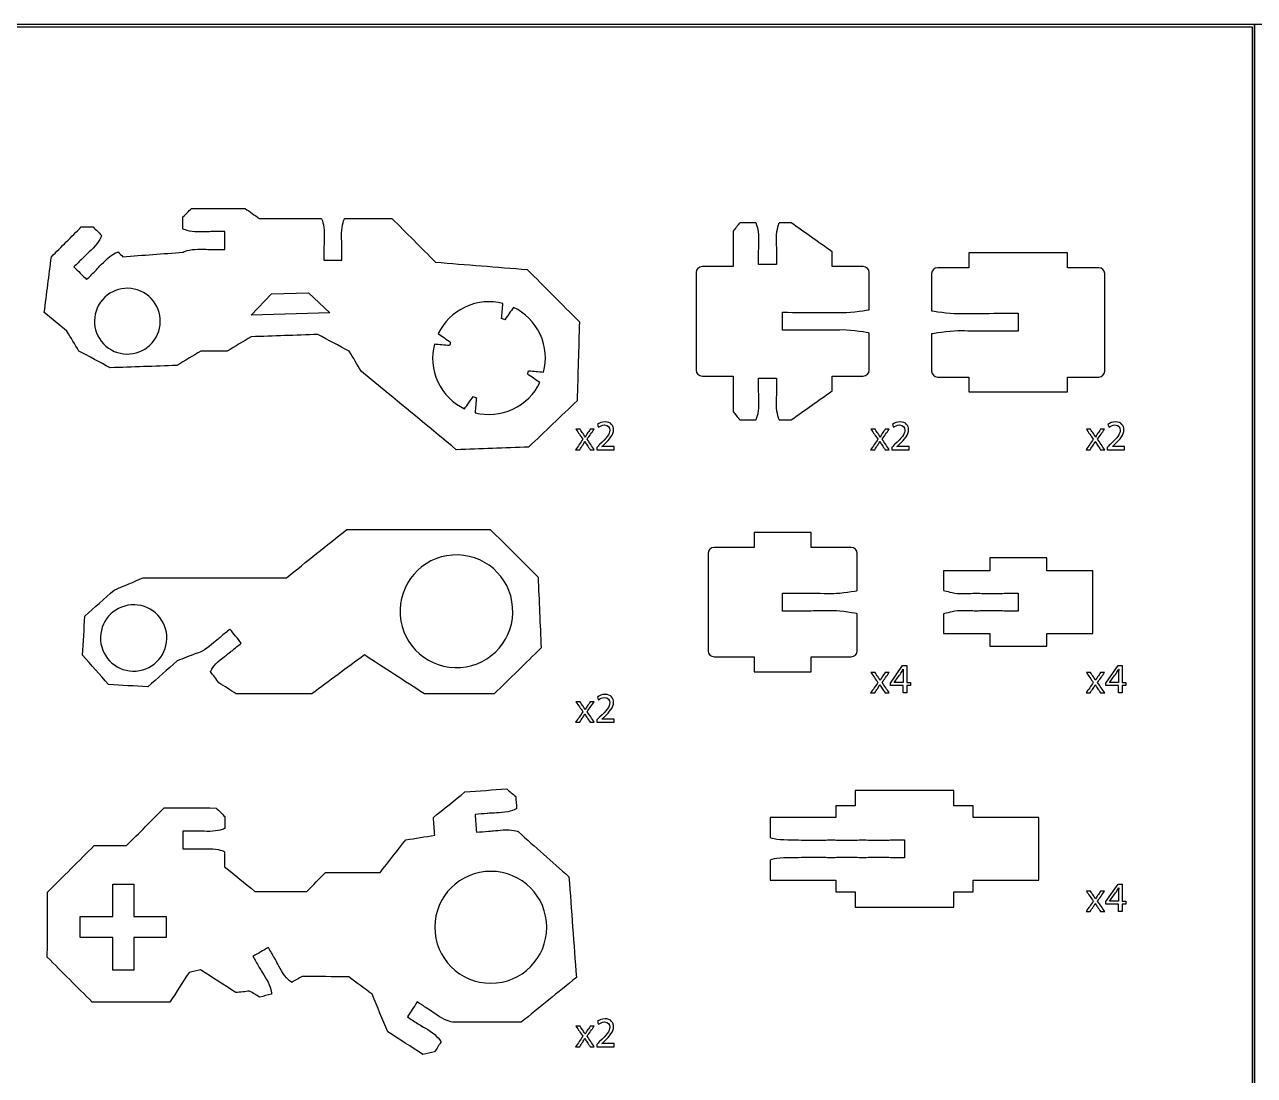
# Model space of a CAD drawing. Extents: x 0 to 850, y 0 to 600.
# Drawn here: x 434.2 to 640, y 424.1 to 600 of the extents above; entities that cross this region are included whole.
import ezdxf

# ---------------------------------------------------------------- set-up
doc = ezdxf.new("R2010")
doc.units = 0
doc.header["$MEASUREMENT"] = 0
doc.layers.add('DEFAULT', color=18, linetype='CONTINUOUS')

msp = doc.modelspace()

# ---------------------------------------------------------------- linework, layer by layer
at = {"layer": 'DEFAULT', "color": 5}
for points in [[(640, 600), (310, 600), (310, 240), (640, 240)], [(639.65, 240.35), (310.35, 240.35), (310.35, 599.65), (639.65, 599.65)], [(850, 600), (640, 600), (640, 0), (850, 0)], [(581.23, 488.15), (581.23, 489.39), (579.1, 489.39), (579.1, 489.8), (581.14, 492.73), (581.82, 492.73), (581.82, 489.88), (582.46, 489.88), (582.46, 489.39), (581.82, 489.39), (581.82, 488.15)], [(617.28, 488.15), (617.28, 489.39), (615.15, 489.39), (615.15, 489.8), (617.19, 492.73), (617.86, 492.73), (617.86, 489.88), (618.51, 489.88), (618.51, 489.39), (617.86, 489.39), (617.86, 488.15)], [(617.28, 451.56), (617.28, 452.81), (615.15, 452.81), (615.15, 453.22), (617.19, 456.14), (617.86, 456.14), (617.86, 453.29), (618.51, 453.29), (618.51, 452.81), (617.86, 452.81), (617.86, 451.56)]]:
    msp.add_lwpolyline(points, close=True, dxfattribs=at)
at = {"layer": 'DEFAULT', "color": 1}
for points in [[(485.29, 551.75), (472.14, 551.37), (475.5, 554.92), (481.73, 555.1)], [(452.47, 450.72), (457.92, 450.71), (457.91, 447.21), (452.47, 447.22), (452.46, 441.77), (448.96, 441.77), (448.96, 447.22), (443.52, 447.22), (443.52, 450.72), (448.96, 450.72), (448.97, 456.17), (452.47, 456.17)]]:
    msp.add_lwpolyline(points, close=True, dxfattribs=at)
for points, knots in [([(487.25, 565.07), (487.25, 563.68), (487.3, 562.91), (487.3, 562.57), (487.3, 561.9), (487.3, 561.23), (487.3, 560.57), (486.3, 560.57), (485.3, 560.57), (484.3, 560.57), (484.3, 561.24), (484.3, 561.9), (484.3, 562.57), (484.3, 562.91), (484.35, 563.69), (484.36, 565.07), (484.35, 566.45), (483.91, 567.57), (483.85, 567.57), (480.39, 567.57), (476.92, 567.57), (473.46, 567.57), (472.68, 568.12), (471.9, 568.67), (471.12, 569.22), (468.12, 569.22), (465.12, 569.22), (462.12, 569.22), (461.65, 568.75), (461.18, 568.28), (460.71, 567.8), (460.7, 567.14), (460.7, 566.47), (460.7, 565.8), (460.7, 565.76), (461.82, 565.31), (463.2, 565.31), (464.59, 565.3), (465.36, 565.36), (465.7, 565.35), (466.37, 565.35), (467.03, 565.36), (467.7, 565.36), (467.7, 564.36), (467.7, 563.36), (467.7, 562.36), (467.04, 562.36), (466.37, 562.36), (465.7, 562.36), (465.37, 562.35), (464.59, 562.41), (463.2, 562.41), (461.82, 562.4), (460.71, 561.96), (460.71, 561.9), (457.36, 561.65), (454.01, 561.4), (450.66, 561.15), (450.39, 561.41), (450.13, 561.68), (449.86, 561.95), (449.8, 561.99), (448.71, 561.51), (447.73, 560.54), (446.75, 559.56), (446.24, 558.98), (446, 558.74), (445.53, 558.27), (445.05, 557.8), (444.58, 557.33), (443.88, 558.04), (443.17, 558.75), (442.46, 559.45), (442.94, 559.92), (443.41, 560.39), (443.88, 560.86), (444.12, 561.11), (444.71, 561.62), (445.68, 562.6), (446.66, 563.57), (447.14, 564.68), (447.1, 564.71), (446.63, 565.19), (446.16, 565.66), (445.69, 566.13), (445.02, 566.13), (444.36, 566.13), (443.69, 566.13), (442.02, 564.47), (440.36, 562.8), (438.69, 561.13), (438.29, 558.03), (437.9, 554.92), (437.51, 551.82), (438.77, 550.78), (440.03, 549.73), (441.3, 548.69), (441.96, 547.58), (442.63, 546.47), (443.3, 545.36), (445.04, 544.43), (446.79, 543.5), (448.53, 542.57), (452.25, 542.69), (455.97, 542.82), (459.68, 542.95), (461.02, 543.75), (462.36, 544.55), (463.7, 545.35), (465.17, 545.35), (466.65, 545.35), (468.12, 545.35), (469.46, 546.15), (470.8, 546.95), (472.14, 547.75), (475.85, 547.88), (479.57, 548.01), (483.28, 548.13), (485.03, 547.2), (486.78, 546.27), (488.53, 545.34), (489.19, 544.23), (489.86, 543.12), (490.52, 542.01), (491.78, 540.97), (493.05, 539.92), (494.31, 538.88), (498.36, 535.54), (502.4, 532.2), (506.45, 528.85), (510.48, 529), (514.51, 529.15), (518.55, 529.3), (521.25, 531.88), (523.96, 534.46), (526.67, 537.05), (526.79, 541.45), (526.92, 545.86), (527.04, 550.27), (524.13, 553.18), (521.23, 556.1), (518.32, 559.01), (513.21, 559.42), (508.09, 559.83), (502.98, 560.24), (500.54, 562.68), (498.11, 565.12), (495.67, 567.56), (493.03, 567.56), (490.4, 567.56), (487.76, 567.56), (487.71, 567.56), (487.26, 566.45), (487.25, 565.07)], [1, 1, 1, 1, 2, 2, 2, 7.67, 7.67, 7.67, 16.180024, 16.180024, 16.180024, 21.840032, 21.840032, 21.840032, 22.840032, 22.840032, 22.840032, 23.840032, 23.840032, 23.840032, 53.300034, 53.300034, 53.300034, 61.412074, 61.412074, 61.412074, 86.922076, 86.922076, 86.922076, 92.586006, 92.586006, 92.586006, 98.256015, 98.256015, 98.256015, 99.256015, 99.256015, 99.256015, 100.256015, 100.256015, 100.256015, 105.926024, 105.926024, 105.926024, 114.416024, 114.416024, 114.416024, 120.076033, 120.076033, 120.076033, 121.076033, 121.076033, 121.076033, 122.076033, 122.076033, 122.076033, 150.635572, 150.635572, 150.635572, 153.838774, 153.838774, 153.838774, 154.838774, 154.838774, 154.838774, 155.838774, 155.838774, 155.838774, 161.495646, 161.495646, 161.495646, 169.995069, 169.995069, 169.995069, 175.659034, 175.659034, 175.659034, 176.659034, 176.659034, 176.659034, 177.659034, 177.659034, 177.659034, 183.330048, 183.330048, 183.330048, 188.990048, 188.990048, 188.990048, 209.036527, 209.036527, 209.036527, 235.648225, 235.648225, 235.648225, 249.591571, 249.591571, 249.591571, 260.589776, 260.589776, 260.589776, 277.419776, 277.419776, 277.419776, 309.038226, 309.038226, 309.038226, 322.317386, 322.317386, 322.317386, 334.82739, 334.82739, 334.82739, 348.106551, 348.106551, 348.106551, 379.71535, 379.71535, 379.71535, 396.554174, 396.554174, 396.554174, 407.560954, 407.560954, 407.560954, 421.490222, 421.490222, 421.490222, 466.119187, 466.119187, 466.119187, 500.432697, 500.432697, 500.432697, 532.240289, 532.240289, 532.240289, 569.745271, 569.745271, 569.745271, 604.747068, 604.747068, 604.747068, 648.356941, 648.356941, 648.356941, 677.687734, 677.687734, 677.687734, 700.107736, 700.107736, 700.107736, 701.107736, 701.107736, 701.107736, 701.107736]), ([(556.58, 533.84), (555.68, 533.84), (554.78, 533.84), (553.88, 533.84), (553.51, 534.31), (553.14, 534.78), (552.77, 535.25), (552.77, 537.23), (552.77, 539.21), (552.77, 541.18), (551.04, 541.18), (549.31, 541.18), (547.58, 541.18), (547.03, 541.18), (546.58, 541.64), (546.58, 542.19), (546.58, 547.62), (546.58, 553.06), (546.58, 558.49), (546.58, 559.04), (547.03, 559.49), (547.58, 559.49), (549.31, 559.49), (551.04, 559.49), (552.77, 559.49), (552.77, 561.46), (552.77, 563.44), (552.77, 565.42), (553.14, 565.89), (553.51, 566.36), (553.88, 566.83), (554.78, 566.83), (555.68, 566.83), (556.58, 566.83), (556.63, 566.83), (557.08, 565.71), (557.08, 564.34), (557.08, 562.95), (557.03, 562.17), (557.03, 561.84), (557.03, 561.17), (557.03, 560.5), (557.03, 559.84), (558.02, 559.84), (559.02, 559.84), (560.02, 559.84), (560.02, 560.5), (560.02, 561.17), (560.02, 561.83), (560.03, 562.17), (559.98, 562.95), (559.98, 564.33), (559.98, 565.71), (560.43, 566.83), (560.49, 566.83), (561.15, 566.83), (561.82, 566.83), (562.49, 566.83), (564.77, 565.22), (567.05, 563.6), (569.33, 561.99), (569.33, 561.15), (569.33, 560.32), (569.33, 559.49), (571.06, 559.49), (572.8, 559.49), (574.54, 559.49), (575.09, 559.49), (575.54, 559.04), (575.54, 558.49), (575.54, 556.42), (575.54, 554.35), (575.54, 552.29), (575.5, 552.22), (572.52, 551.79), (571.17, 551.79), (569.79, 551.79), (567.88, 551.84), (567.54, 551.84), (565.38, 551.84), (563.22, 551.84), (561.06, 551.85), (561.06, 550.85), (561.06, 549.85), (561.06, 548.85), (563.22, 548.85), (565.38, 548.85), (567.53, 548.85), (567.88, 548.84), (569.78, 548.89), (571.16, 548.89), (572.55, 548.89), (575.54, 548.44), (575.54, 548.38), (575.54, 546.32), (575.54, 544.25), (575.54, 542.19), (575.54, 541.64), (575.09, 541.18), (574.54, 541.18), (572.8, 541.18), (571.06, 541.18), (569.33, 541.18), (569.33, 540.35), (569.33, 539.52), (569.33, 538.69), (567.05, 537.07), (564.77, 535.46), (562.49, 533.84), (561.82, 533.84), (561.15, 533.84), (560.49, 533.84), (560.43, 533.84), (559.98, 534.96), (559.98, 536.34), (559.98, 537.72), (560.03, 538.5), (560.02, 538.84), (560.02, 539.5), (560.02, 540.17), (560.02, 540.84), (559.02, 540.84), (558.02, 540.84), (557.03, 540.84), (557.03, 540.17), (557.03, 539.5), (557.03, 538.83), (557.03, 538.5), (557.08, 537.72), (557.08, 536.33), (557.08, 534.96), (556.63, 533.84), (556.58, 533.84)], [1, 1, 1, 1, 8.64, 8.64, 8.64, 13.739274, 13.739274, 13.739274, 30.559274, 30.559274, 30.559274, 45.269274, 45.269274, 45.269274, 46.269274, 46.269274, 46.269274, 92.479274, 92.479274, 92.479274, 93.479274, 93.479274, 93.479274, 108.189274, 108.189274, 108.189274, 125.009274, 125.009274, 125.009274, 130.108549, 130.108549, 130.108549, 137.748549, 137.748549, 137.748549, 138.748549, 138.748549, 138.748549, 139.748549, 139.748549, 139.748549, 145.418558, 145.418558, 145.418558, 153.918558, 153.918558, 153.918558, 159.578558, 159.578558, 159.578558, 160.578558, 160.578558, 160.578558, 161.578558, 161.578558, 161.578558, 167.248558, 167.248558, 167.248558, 191.007451, 191.007451, 191.007451, 198.097451, 198.097451, 198.097451, 212.867451, 212.867451, 212.867451, 213.867451, 213.867451, 213.867451, 231.457451, 231.457451, 231.457451, 232.457451, 232.457451, 232.457451, 233.457451, 233.457451, 233.457451, 251.827454, 251.827454, 251.827454, 260.327454, 260.327454, 260.327454, 278.687454, 278.687454, 278.687454, 279.687454, 279.687454, 279.687454, 280.687454, 280.687454, 280.687454, 298.247454, 298.247454, 298.247454, 299.247454, 299.247454, 299.247454, 314.017454, 314.017454, 314.017454, 321.097454, 321.097454, 321.097454, 344.862127, 344.862127, 344.862127, 350.532127, 350.532127, 350.532127, 351.532127, 351.532127, 351.532127, 352.532127, 352.532127, 352.532127, 358.192127, 358.192127, 358.192127, 366.692127, 366.692127, 366.692127, 372.362136, 372.362136, 372.362136, 373.362136, 373.362136, 373.362136, 374.362136, 374.362136, 374.362136, 374.362136]), ([(608.74, 538.52), (603.22, 538.52), (597.7, 538.52), (592.19, 538.52), (592.19, 539.35), (592.19, 540.19), (592.19, 541.02), (590.46, 541.02), (588.72, 541.02), (586.99, 541.02), (586.44, 541.02), (585.99, 541.47), (585.99, 542.02), (585.99, 544.09), (585.99, 546.15), (585.99, 548.22), (585.99, 548.28), (588.98, 548.72), (590.36, 548.73), (591.75, 548.73), (593.65, 548.68), (593.99, 548.68), (596.15, 548.68), (598.31, 548.68), (600.47, 548.68), (600.47, 549.68), (600.47, 550.68), (600.47, 551.68), (598.31, 551.68), (596.15, 551.68), (593.99, 551.67), (593.65, 551.67), (591.74, 551.63), (590.36, 551.63), (589.01, 551.63), (586.02, 552.06), (585.99, 552.12), (585.99, 554.19), (585.99, 556.26), (585.99, 558.32), (585.99, 558.88), (586.44, 559.32), (586.99, 559.32), (588.72, 559.32), (590.46, 559.32), (592.19, 559.32), (592.19, 560.16), (592.19, 560.99), (592.19, 561.82), (597.7, 561.82), (603.22, 561.82), (608.74, 561.82), (608.74, 560.99), (608.74, 560.16), (608.74, 559.32), (610.48, 559.32), (612.21, 559.32), (613.95, 559.32), (614.5, 559.32), (614.95, 558.88), (614.95, 558.32), (614.95, 552.89), (614.95, 547.46), (614.95, 542.02), (614.95, 541.47), (614.5, 541.02), (613.95, 541.02), (612.21, 541.02), (610.48, 541.02), (608.74, 541.02), (608.74, 540.19), (608.74, 539.35), (608.74, 538.52)], [7.09, 7.09, 7.09, 7.09, 54.01, 54.01, 54.01, 61.1, 61.1, 61.1, 75.83, 75.83, 75.83, 76.83, 76.83, 76.83, 94.39, 94.39, 94.39, 95.39, 95.39, 95.39, 96.39, 96.39, 96.39, 114.75, 114.75, 114.75, 123.25, 123.25, 123.25, 141.620003, 141.620003, 141.620003, 142.620003, 142.620003, 142.620003, 143.620003, 143.620003, 143.620003, 161.210003, 161.210003, 161.210003, 162.210003, 162.210003, 162.210003, 176.940003, 176.940003, 176.940003, 184.020003, 184.020003, 184.020003, 230.940003, 230.940003, 230.940003, 238.020003, 238.020003, 238.020003, 252.780003, 252.780003, 252.780003, 253.780003, 253.780003, 253.780003, 299.990003, 299.990003, 299.990003, 300.990003, 300.990003, 300.990003, 315.750003, 315.750003, 315.750003, 322.840003, 322.840003, 322.840003, 322.840003]), ([(454.56, 554.87), (457.05, 553.12), (457.65, 549.69), (455.91, 547.21), (454.16, 544.72), (450.73, 544.12), (448.25, 545.86), (445.75, 547.6), (445.15, 551.04), (446.9, 553.52), (448.64, 556.01), (452.07, 556.61), (454.56, 554.87)], [1, 1, 1, 1, 2, 2, 2, 3, 3, 3, 4, 4, 4, 5, 5, 5, 5]), ([(503.43, 548.28), (504.33, 550.17), (505.89, 551.78), (507.94, 552.73), (510, 553.69), (512.21, 553.85), (514.25, 553.33), (514.18, 552.49), (514.1, 551.64), (514.03, 550.8), (514.21, 550.73), (514.39, 550.67), (514.57, 550.6), (515.06, 551.3), (515.54, 551.99), (516.02, 552.68), (517.92, 551.77), (519.52, 550.22), (520.47, 548.17), (521.43, 546.11), (521.58, 543.89), (521.06, 541.85), (520.22, 541.92), (519.38, 542), (518.55, 542.07), (518.48, 541.89), (518.41, 541.71), (518.35, 541.53), (519.04, 541.05), (519.73, 540.57), (520.42, 540.08), (519.51, 538.19), (517.96, 536.59), (515.9, 535.63), (513.85, 534.68), (511.63, 534.52), (509.59, 535.05), (509.66, 535.89), (509.74, 536.72), (509.81, 537.56), (509.63, 537.63), (509.45, 537.69), (509.28, 537.76), (508.79, 537.07), (508.31, 536.38), (507.83, 535.69), (505.93, 536.6), (504.33, 538.15), (503.37, 540.21), (502.42, 542.26), (502.27, 544.48), (502.78, 546.51), (503.62, 546.43), (504.46, 546.36), (505.3, 546.29), (505.36, 546.47), (505.43, 546.65), (505.5, 546.82), (504.81, 547.31), (504.12, 547.79), (503.43, 548.28)], [7.171562, 7.171562, 7.171562, 7.171562, 8.171562, 8.171562, 8.171562, 9.171562, 9.171562, 9.171562, 16.370069, 16.370069, 16.370069, 18.008727, 18.008727, 18.008727, 25.204865, 25.204865, 25.204865, 26.204865, 26.204865, 26.204865, 27.204865, 27.204865, 27.204865, 34.353571, 34.353571, 34.353571, 35.982834, 35.982834, 35.982834, 43.140467, 43.140467, 43.140467, 44.140467, 44.140467, 44.140467, 45.140467, 45.140467, 45.140467, 52.288284, 52.288284, 52.288284, 53.904731, 53.904731, 53.904731, 61.048435, 61.048435, 61.048435, 62.048435, 62.048435, 62.048435, 63.048435, 63.048435, 63.048435, 70.195378, 70.195378, 70.195378, 71.818739, 71.818739, 71.818739, 78.990301, 78.990301, 78.990301, 78.990301]), ([(478.01, 507.42), (470.02, 507.42), (462.04, 507.42), (454.05, 507.42), (452.44, 506.74), (450.83, 506.06), (449.21, 505.37), (447.58, 503.92), (445.94, 502.47), (444.3, 501.02), (444.17, 498.84), (444.04, 496.66), (443.9, 494.47), (445.36, 492.84), (446.81, 491.2), (448.26, 489.56), (450.44, 489.43), (452.63, 489.3), (454.81, 489.16), (456.45, 490.61), (458.09, 492.06), (459.72, 493.51), (460.77, 493.92), (461.81, 494.33), (462.86, 494.73), (462.89, 494.69), (464.04, 495.05), (465.11, 495.92), (466.19, 496.8), (466.76, 497.33), (467.02, 497.54), (467.54, 497.96), (468.05, 498.38), (468.57, 498.81), (469.2, 498.03), (469.83, 497.26), (470.46, 496.48), (469.95, 496.06), (469.43, 495.64), (468.92, 495.22), (468.65, 495), (468.02, 494.55), (466.94, 493.68), (465.88, 492.8), (465.29, 491.75), (465.33, 491.71), (465.79, 491.09), (466.25, 490.46), (466.71, 489.84), (467.68, 489.23), (468.65, 488.61), (469.62, 488), (473.84, 488), (478.06, 488), (482.28, 488), (485.2, 490.17), (488.13, 492.33), (491.06, 494.5), (494.41, 492.33), (497.76, 490.17), (501.11, 488), (505, 488), (508.9, 488), (512.8, 488), (515.41, 490.56), (518.03, 493.12), (520.64, 495.68), (520.47, 499.63), (520.3, 503.59), (520.13, 507.54), (517.45, 510.2), (514.77, 512.86), (512.09, 515.52), (504.1, 515.52), (496.12, 515.52), (488.13, 515.52), (484.76, 512.82), (481.38, 510.12), (478.01, 507.42)], [36.75082, 36.75082, 36.75082, 36.75082, 104.670821, 104.670821, 104.670821, 119.557194, 119.557194, 119.557194, 138.152766, 138.152766, 138.152766, 156.757115, 156.757115, 156.757115, 175.373436, 175.373436, 175.373436, 193.97718, 193.97718, 193.97718, 212.572752, 212.572752, 212.572752, 222.108716, 222.108716, 222.108716, 223.108716, 223.108716, 223.108716, 224.108716, 224.108716, 224.108716, 229.779712, 229.779712, 229.779712, 238.274281, 238.274281, 238.274281, 243.931206, 243.931206, 243.931206, 244.931206, 244.931206, 244.931206, 245.931206, 245.931206, 245.931206, 252.521274, 252.521274, 252.521274, 262.275555, 262.275555, 262.275555, 298.145555, 298.145555, 298.145555, 329.132214, 329.132214, 329.132214, 363.046898, 363.046898, 363.046898, 396.186898, 396.186898, 396.186898, 427.315438, 427.315438, 427.315438, 460.94671, 460.94671, 460.94671, 493.070796, 493.070796, 493.070796, 560.990797, 560.990797, 560.990797, 597.741618, 597.741618, 597.741618, 597.741618]), ([(561.06, 504.85), (561.06, 503.85), (561.06, 502.86), (561.06, 501.86), (562.58, 501.86), (564.1, 501.86), (565.62, 501.86), (565.87, 501.85), (568.64, 501.9), (569.63, 501.9), (570.61, 501.9), (573.54, 501.45), (573.54, 501.39), (573.54, 499.33), (573.54, 497.26), (573.54, 495.19), (573.53, 494.64), (573.09, 494.2), (572.54, 494.2), (570.31, 494.2), (568.08, 494.2), (565.85, 494.2), (565.85, 493.36), (565.85, 492.53), (565.85, 491.7), (562.66, 491.7), (559.47, 491.7), (556.29, 491.7), (556.29, 492.53), (556.29, 493.36), (556.29, 494.2), (554.05, 494.2), (551.82, 494.2), (549.58, 494.2), (549.03, 494.2), (548.58, 494.65), (548.58, 495.2), (548.58, 500.63), (548.58, 506.07), (548.58, 511.5), (548.58, 512.05), (549.03, 512.5), (549.58, 512.5), (551.82, 512.5), (554.05, 512.5), (556.29, 512.5), (556.29, 513.33), (556.29, 514.16), (556.29, 515), (559.47, 515), (562.66, 515), (565.85, 515), (565.85, 514.16), (565.85, 513.33), (565.85, 512.5), (568.08, 512.5), (570.31, 512.5), (572.54, 512.5), (573.09, 512.5), (573.54, 512.05), (573.54, 511.5), (573.54, 509.43), (573.54, 507.36), (573.54, 505.3), (573.52, 505.23), (570.59, 504.8), (569.63, 504.8), (568.65, 504.8), (565.87, 504.85), (565.63, 504.85), (564.11, 504.85), (562.58, 504.85), (561.06, 504.85)], [12.950004, 12.950004, 12.950004, 12.950004, 21.450004, 21.450004, 21.450004, 34.390004, 34.390004, 34.390004, 35.390004, 35.390004, 35.390004, 36.390004, 36.390004, 36.390004, 53.980004, 53.980004, 53.980004, 54.980004, 54.980004, 54.980004, 73.950004, 73.950004, 73.950004, 81.040004, 81.040004, 81.040004, 108.140004, 108.140004, 108.140004, 115.230004, 115.230004, 115.230004, 134.240004, 134.240004, 134.240004, 135.240004, 135.240004, 135.240004, 181.450004, 181.450004, 181.450004, 182.450004, 182.450004, 182.450004, 201.460004, 201.460004, 201.460004, 208.540004, 208.540004, 208.540004, 235.640004, 235.640004, 235.640004, 242.720004, 242.720004, 242.720004, 261.690004, 261.690004, 261.690004, 262.690004, 262.690004, 262.690004, 280.280004, 280.280004, 280.280004, 281.280004, 281.280004, 281.280004, 282.280004, 282.280004, 282.280004, 295.230008, 295.230008, 295.230008, 295.230008]), ([(505.8, 511.23), (510.99, 511.6), (515.51, 507.7), (515.88, 502.5), (516.26, 497.3), (512.35, 492.79), (507.15, 492.41), (501.96, 492.04), (497.44, 495.94), (497.06, 501.14), (496.69, 506.34), (500.6, 510.86), (505.8, 511.23)], [1, 1, 1, 1, 2, 2, 2, 3, 3, 3, 4, 4, 4, 5, 5, 5, 5]), ([(612.95, 508.6), (612.95, 505.1), (612.95, 501.6), (612.95, 498.1), (610.38, 498.1), (607.82, 498.1), (605.26, 498.1), (605.26, 497.38), (605.26, 496.66), (605.26, 495.95), (602.07, 495.95), (598.89, 495.95), (595.7, 495.95), (595.7, 496.66), (595.7, 497.38), (595.7, 498.1), (593.13, 498.1), (590.56, 498.1), (587.99, 498.1), (587.99, 499.2), (587.99, 500.3), (587.99, 501.39), (588.5, 501.45), (589.39, 501.89), (590.84, 501.89), (592.29, 501.89), (593.11, 501.85), (593.47, 501.85), (593.83, 501.85), (594.64, 501.89), (596.1, 501.89), (597.56, 501.89), (598.37, 501.84), (598.73, 501.85), (599.31, 501.85), (599.89, 501.85), (600.47, 501.85), (600.47, 502.84), (600.47, 503.84), (600.47, 504.84), (600.47, 504.84), (598.92, 504.84), (598.74, 504.84), (598.38, 504.84), (597.56, 504.79), (596.1, 504.79), (594.65, 504.79), (593.82, 504.84), (593.47, 504.84), (593.11, 504.84), (592.3, 504.79), (590.84, 504.79), (589.38, 504.8), (588.5, 505.24), (588, 505.3), (588, 506.4), (588, 507.5), (587.99, 508.6), (590.56, 508.6), (593.13, 508.6), (595.7, 508.6), (595.7, 509.31), (595.7, 510.03), (595.7, 510.75), (598.89, 510.75), (602.07, 510.75), (605.26, 510.75), (605.26, 510.03), (605.26, 509.31), (605.26, 508.6), (607.82, 508.6), (610.38, 508.6), (612.95, 508.6)], [21.79, 21.79, 21.79, 21.79, 51.55, 51.55, 51.55, 73.34, 73.34, 73.34, 79.44, 79.44, 79.44, 106.54, 106.54, 106.54, 112.64, 112.64, 112.64, 134.48, 134.48, 134.48, 143.82, 143.82, 143.82, 144.82, 144.82, 144.82, 145.82, 145.82, 145.82, 146.82, 146.82, 146.82, 147.82, 147.82, 147.82, 152.75, 152.75, 152.75, 161.24, 161.24, 161.24, 162.24, 162.24, 162.24, 163.24, 163.24, 163.24, 164.24, 164.24, 164.24, 165.24, 165.24, 165.24, 166.24, 166.24, 166.24, 175.580021, 175.580021, 175.580021, 197.420021, 197.420021, 197.420021, 203.510021, 203.510021, 203.510021, 230.610021, 230.610021, 230.610021, 236.700021, 236.700021, 236.700021, 258.490021, 258.490021, 258.490021, 258.490021]), ([(458, 497.75), (458.22, 494.69), (455.92, 492.04), (452.86, 491.81), (449.8, 491.6), (447.15, 493.9), (446.92, 496.95), (446.71, 500.01), (449.01, 502.67), (452.06, 502.88), (455.12, 503.11), (457.78, 500.81), (458, 497.75)], [1, 1, 1, 1, 2, 2, 2, 3, 3, 3, 4, 4, 4, 5, 5, 5, 5]), ([(500.86, 427.65), (501.51, 427.79), (502.16, 427.93), (502.81, 428.07), (503.18, 428.63), (503.54, 429.19), (503.9, 429.76), (503.9, 429.85), (503.21, 430.8), (502.07, 431.53), (500.91, 432.28), (500.23, 432.66), (499.94, 432.84), (499.38, 433.2), (498.83, 433.56), (498.27, 433.93), (498.81, 434.76), (499.35, 435.6), (499.89, 436.44), (500.45, 436.08), (501.01, 435.72), (501.57, 435.36), (501.85, 435.18), (502.48, 434.72), (503.65, 433.96), (504.8, 433.22), (505.99, 432.99), (506.01, 433.03), (509.78, 433.03), (513.54, 433.03), (517.3, 433.03), (520.38, 435.53), (523.46, 438.03), (526.54, 440.53), (526.12, 446.14), (525.71, 451.76), (525.3, 457.38), (522.48, 459.89), (519.65, 462.4), (516.83, 464.91), (516.83, 464.97), (515.68, 465.33), (514.3, 465.23), (512.92, 465.12), (512.15, 465.02), (511.81, 464.99), (511.15, 464.94), (510.48, 464.9), (509.82, 464.85), (509.75, 465.84), (509.67, 466.84), (509.59, 467.83), (510.26, 467.88), (510.92, 467.93), (511.59, 467.98), (511.93, 468.01), (512.71, 468.02), (514.09, 468.12), (515.46, 468.23), (516.54, 468.75), (516.54, 468.81), (516.49, 469.47), (516.44, 470.14), (516.39, 470.8), (515.89, 471.24), (515.38, 471.67), (514.88, 472.11), (512.55, 471.93), (510.22, 471.76), (507.9, 471.58), (506.14, 470.16), (504.37, 468.74), (502.61, 467.31), (502.69, 466.31), (502.77, 465.32), (502.84, 464.32), (501.23, 464.07), (499.61, 463.82), (497.99, 463.57), (496.56, 461.74), (495.12, 459.91), (493.69, 458.09), (490.66, 458.09), (487.62, 458.09), (484.58, 458.09), (483.52, 457.04), (482.47, 455.98), (481.41, 454.92), (478.52, 454.92), (475.62, 454.93), (472.73, 454.93), (471.05, 456.31), (469.37, 457.69), (467.68, 459.07), (467.68, 459.9), (467.68, 460.73), (467.68, 461.57), (467.68, 461.63), (466.57, 462.07), (465.19, 462.08), (463.8, 462.08), (463.02, 462.03), (462.69, 462.03), (462.02, 462.03), (461.35, 462.03), (460.69, 462.03), (460.69, 463.03), (460.69, 464.03), (460.69, 465.03), (461.36, 465.03), (462.03, 465.03), (462.69, 465.03), (463.03, 465.03), (463.81, 464.98), (465.19, 464.98), (466.57, 464.98), (467.69, 465.42), (467.69, 465.48), (467.69, 466.14), (467.69, 466.81), (467.69, 467.48), (467.22, 467.95), (466.75, 468.42), (466.28, 468.89), (463.38, 468.9), (460.48, 468.91), (457.58, 468.92), (455.48, 466.82), (453.37, 464.72), (451.27, 462.62), (449.47, 462.62), (447.67, 462.62), (445.87, 462.62), (443.26, 460.02), (440.66, 457.42), (438.05, 454.82), (438.04, 451.19), (438.02, 447.56), (438.01, 443.93), (440.51, 441.42), (443.01, 438.92), (445.51, 436.42), (449.84, 436.41), (454.18, 436.41), (458.52, 436.41), (459.59, 438.06), (460.65, 439.72), (461.72, 441.37), (462.37, 441.51), (463.02, 441.65), (463.67, 441.8), (465.64, 440.53), (467.6, 439.27), (469.56, 438.01), (470.32, 438.09), (471.09, 438.16), (471.85, 438.24), (472.42, 437.91), (473, 437.58), (473.58, 437.24), (474.22, 437.41), (474.87, 437.58), (475.51, 437.76), (475.57, 437.78), (475.39, 438.97), (474.71, 440.17), (474.01, 441.37), (473.58, 442.02), (473.41, 442.32), (473.08, 442.9), (472.75, 443.47), (472.42, 444.05), (473.29, 444.55), (474.15, 445.05), (475.02, 445.55), (475.35, 444.97), (475.68, 444.39), (476.01, 443.81), (476.19, 443.52), (476.53, 442.82), (477.22, 441.62), (477.91, 440.42), (478.86, 439.68), (478.9, 439.71), (479.48, 440.04), (480.05, 440.37), (480.63, 440.7), (483.24, 440.68), (485.85, 440.65), (488.45, 440.62), (489.76, 439.65), (491.07, 438.68), (492.38, 437.71), (493.24, 435.62), (494.11, 433.52), (494.97, 431.43), (496.93, 430.17), (498.9, 428.91), (500.86, 427.65)], [0, 0, 0, 0, 5.668474, 5.668474, 5.668474, 11.354844, 11.354844, 11.354844, 12.354844, 12.354844, 12.354844, 13.354844, 13.354844, 13.354844, 19.010584, 19.010584, 19.010584, 27.504088, 27.504088, 27.504088, 33.168229, 33.168229, 33.168229, 34.168229, 34.168229, 34.168229, 35.168229, 35.168229, 35.168229, 67.168236, 67.168236, 67.168236, 100.8933, 100.8933, 100.8933, 148.792813, 148.792813, 148.792813, 180.913985, 180.913985, 180.913985, 181.913985, 181.913985, 181.913985, 182.913985, 182.913985, 182.913985, 188.569602, 188.569602, 188.569602, 197.063747, 197.063747, 197.063747, 202.729336, 202.729336, 202.729336, 203.729336, 203.729336, 203.729336, 204.729336, 204.729336, 204.729336, 210.395675, 210.395675, 210.395675, 216.068417, 216.068417, 216.068417, 235.903709, 235.903709, 235.903709, 255.166432, 255.166432, 255.166432, 263.671307, 263.671307, 263.671307, 277.585307, 277.585307, 277.585307, 297.335945, 297.335945, 297.335945, 323.155953, 323.155953, 323.155953, 335.876806, 335.876806, 335.876806, 360.476814, 360.476814, 360.476814, 378.972297, 378.972297, 378.972297, 386.062297, 386.062297, 386.062297, 387.062297, 387.062297, 387.062297, 388.062297, 388.062297, 388.062297, 393.722297, 393.722297, 393.722297, 402.222303, 402.222303, 402.222303, 407.892312, 407.892312, 407.892312, 408.892312, 408.892312, 408.892312, 409.892312, 409.892312, 409.892312, 415.562312, 415.562312, 415.562312, 421.219166, 421.219166, 421.219166, 445.87933, 445.87933, 445.87933, 471.172549, 471.172549, 471.172549, 486.472552, 486.472552, 486.472552, 517.776176, 517.776176, 517.776176, 548.64645, 548.64645, 548.64645, 578.726786, 578.726786, 578.726786, 615.616791, 615.616791, 615.616791, 632.356857, 632.356857, 632.356857, 638.025331, 638.025331, 638.025331, 657.872339, 657.872339, 657.872339, 664.386884, 664.386884, 664.386884, 670.05907, 670.05907, 670.05907, 675.730225, 675.730225, 675.730225, 676.730225, 676.730225, 676.730225, 677.730225, 677.730225, 677.730225, 683.378774, 683.378774, 683.378774, 691.872725, 691.872725, 691.872725, 697.534924, 697.534924, 697.534924, 698.534924, 698.534924, 698.534924, 699.534924, 699.534924, 699.534924, 705.197123, 705.197123, 705.197123, 727.368215, 727.368215, 727.368215, 741.220363, 741.220363, 741.220363, 760.481972, 760.481972, 760.481972, 780.32357, 780.32357, 780.32357, 780.32357]), ([(589.72, 452.32), (584.2, 452.32), (578.69, 452.32), (573.17, 452.32), (573.17, 453.17), (573.17, 454.01), (573.17, 454.86), (572.11, 454.86), (571.04, 454.86), (569.97, 454.86), (569.97, 455.51), (569.97, 456.16), (569.97, 456.81), (566.31, 456.81), (562.64, 456.81), (558.98, 456.81), (558.98, 457.91), (558.98, 459.01), (558.98, 460.11), (558.98, 460.36), (560.64, 460.56), (562.69, 460.56), (563.05, 460.56), (565.11, 460.61), (566.56, 460.61), (568.02, 460.61), (568.83, 460.56), (569.19, 460.56), (569.55, 460.56), (570.36, 460.61), (571.81, 460.61), (573.27, 460.61), (574.08, 460.56), (574.44, 460.56), (574.8, 460.56), (575.62, 460.61), (577.08, 460.61), (578.53, 460.61), (579.35, 460.56), (579.71, 460.56), (580.29, 460.56), (580.87, 460.56), (581.45, 460.56), (581.45, 461.56), (581.45, 462.56), (581.45, 463.55), (581.45, 463.55), (579.9, 463.55), (579.71, 463.55), (579.36, 463.55), (578.54, 463.51), (577.08, 463.51), (575.62, 463.51), (574.8, 463.55), (574.44, 463.55), (574.08, 463.55), (573.27, 463.51), (571.82, 463.51), (570.36, 463.51), (569.55, 463.56), (569.19, 463.56), (568.83, 463.56), (568.02, 463.51), (566.56, 463.51), (565.11, 463.51), (563.05, 463.56), (562.69, 463.56), (560.64, 463.56), (558.98, 463.76), (558.98, 464.02), (558.98, 465.11), (558.98, 466.21), (558.98, 467.31), (562.64, 467.31), (566.31, 467.31), (569.97, 467.31), (569.97, 467.96), (569.97, 468.61), (569.97, 469.26), (571.04, 469.26), (572.11, 469.26), (573.17, 469.26), (573.17, 470.1), (573.17, 470.95), (573.17, 471.8), (578.69, 471.8), (584.2, 471.8), (589.72, 471.8), (589.72, 470.95), (589.72, 470.1), (589.72, 469.26), (590.79, 469.26), (591.86, 469.26), (592.92, 469.26), (592.92, 468.61), (592.92, 467.96), (592.92, 467.31), (596.59, 467.31), (600.25, 467.31), (603.92, 467.31), (603.92, 463.81), (603.92, 460.31), (603.92, 456.81), (600.25, 456.81), (596.59, 456.81), (592.92, 456.81), (592.92, 456.16), (592.92, 455.51), (592.92, 454.86), (591.86, 454.86), (590.79, 454.86), (589.72, 454.86), (589.72, 454.01), (589.72, 453.17), (589.72, 452.32)], [7.2, 7.2, 7.2, 7.2, 54.1, 54.1, 54.1, 61.3, 61.3, 61.3, 70.38, 70.38, 70.38, 75.91, 75.91, 75.91, 107.08, 107.08, 107.08, 116.42, 116.42, 116.42, 117.42, 117.42, 117.42, 118.42, 118.42, 118.42, 119.42, 119.42, 119.42, 120.42, 120.42, 120.42, 121.42, 121.42, 121.42, 122.42, 122.42, 122.42, 123.42, 123.42, 123.42, 128.36, 128.36, 128.36, 136.85, 136.85, 136.85, 137.85, 137.85, 137.85, 138.85, 138.85, 138.85, 139.85, 139.85, 139.85, 140.85, 140.85, 140.85, 141.85, 141.85, 141.85, 142.85, 142.85, 142.85, 143.85, 143.85, 143.85, 144.85, 144.85, 144.85, 154.19, 154.19, 154.19, 185.36, 185.36, 185.36, 190.88, 190.88, 190.88, 199.96, 199.96, 199.96, 207.16, 207.16, 207.16, 254.06, 254.06, 254.06, 261.26, 261.26, 261.26, 270.34, 270.34, 270.34, 275.86, 275.86, 275.86, 307.03, 307.03, 307.03, 336.79, 336.79, 336.79, 367.96, 367.96, 367.96, 373.49, 373.49, 373.49, 382.57, 382.57, 382.57, 389.77, 389.77, 389.77, 389.77]), ([(512.22, 439.56), (507.04, 439.56), (502.85, 443.76), (502.85, 448.94), (502.86, 454.11), (507.05, 458.3), (512.23, 458.29), (517.4, 458.29), (521.59, 454.09), (521.59, 448.92), (521.59, 443.75), (517.39, 439.56), (512.22, 439.56)], [1, 1, 1, 1, 2, 2, 2, 3, 3, 3, 4, 4, 4, 5, 5, 5, 5])]:
    msp.add_open_spline(points, degree=3, knots=knots, dxfattribs=at)
at = {"layer": 'DEFAULT', "color": 5}
for points, knots in [([(529.94, 528.85), (529.94, 528.98), (529.94, 529.11), (529.94, 529.24), (530.11, 529.39), (530.27, 529.55), (530.43, 529.71), (531.6, 530.82), (532.13, 531.42), (532.14, 532.11), (532.14, 532.57), (531.91, 533), (531.23, 533), (530.81, 533), (530.47, 532.79), (530.26, 532.62), (530.19, 532.76), (530.12, 532.91), (530.06, 533.05), (530.38, 533.32), (530.83, 533.52), (531.36, 533.52), (532.34, 533.52), (532.76, 532.84), (532.76, 532.19), (532.76, 531.34), (532.15, 530.65), (531.18, 529.72), (531.06, 529.61), (530.94, 529.5), (530.81, 529.38), (530.81, 529.38), (530.81, 529.37), (530.81, 529.37), (531.5, 529.37), (532.19, 529.37), (532.87, 529.37), (532.87, 529.2), (532.87, 529.03), (532.87, 528.85), (531.9, 528.85), (530.92, 528.85), (529.94, 528.85)], [8.302, 8.302, 8.302, 8.302, 9.382, 9.382, 9.382, 11.305538, 11.305538, 11.305538, 12.305538, 12.305538, 12.305538, 13.305538, 13.305538, 13.305538, 14.305538, 14.305538, 14.305538, 15.666538, 15.666538, 15.666538, 16.666538, 16.666538, 16.666538, 17.666538, 17.666538, 17.666538, 18.666538, 18.666538, 18.666538, 20.081883, 20.081883, 20.081883, 20.121883, 20.121883, 20.121883, 25.963883, 25.963883, 25.963883, 27.423883, 27.423883, 27.423883, 35.725883, 35.725883, 35.725883, 35.725883]), ([(579.31, 528.85), (579.31, 528.98), (579.31, 529.11), (579.31, 529.24), (579.47, 529.39), (579.63, 529.55), (579.8, 529.71), (580.97, 530.82), (581.5, 531.42), (581.51, 532.11), (581.51, 532.57), (581.28, 533), (580.59, 533), (580.18, 533), (579.83, 532.79), (579.62, 532.62), (579.55, 532.76), (579.49, 532.91), (579.42, 533.05), (579.74, 533.32), (580.19, 533.52), (580.72, 533.52), (581.71, 533.52), (582.13, 532.84), (582.13, 532.19), (582.13, 531.34), (581.51, 530.65), (580.55, 529.72), (580.42, 529.61), (580.3, 529.5), (580.18, 529.38), (580.18, 529.38), (580.18, 529.37), (580.18, 529.37), (580.87, 529.37), (581.55, 529.37), (582.24, 529.37), (582.24, 529.2), (582.24, 529.03), (582.24, 528.85), (581.26, 528.85), (580.29, 528.85), (579.31, 528.85)], [8.302, 8.302, 8.302, 8.302, 9.382, 9.382, 9.382, 11.305538, 11.305538, 11.305538, 12.305538, 12.305538, 12.305538, 13.305538, 13.305538, 13.305538, 14.305538, 14.305538, 14.305538, 15.666127, 15.666127, 15.666127, 16.666127, 16.666127, 16.666127, 17.666127, 17.666127, 17.666127, 18.666127, 18.666127, 18.666127, 20.081471, 20.081471, 20.081471, 20.121471, 20.121471, 20.121471, 25.962471, 25.962471, 25.962471, 27.422471, 27.422471, 27.422471, 35.724471, 35.724471, 35.724471, 35.724471]), ([(615.36, 528.85), (615.36, 528.98), (615.36, 529.11), (615.36, 529.24), (615.52, 529.39), (615.68, 529.55), (615.84, 529.71), (617.02, 530.82), (617.55, 531.42), (617.55, 532.11), (617.55, 532.57), (617.33, 533), (616.64, 533), (616.23, 533), (615.88, 532.79), (615.67, 532.62), (615.6, 532.76), (615.54, 532.91), (615.47, 533.05), (615.79, 533.32), (616.24, 533.52), (616.77, 533.52), (617.76, 533.52), (618.17, 532.84), (618.17, 532.19), (618.17, 531.34), (617.56, 530.65), (616.59, 529.72), (616.47, 529.61), (616.35, 529.5), (616.23, 529.38), (616.23, 529.38), (616.23, 529.37), (616.23, 529.37), (616.91, 529.37), (617.6, 529.37), (618.29, 529.37), (618.29, 529.2), (618.29, 529.03), (618.29, 528.85), (617.31, 528.85), (616.33, 528.85), (615.36, 528.85)], [8.302, 8.302, 8.302, 8.302, 9.382, 9.382, 9.382, 11.305538, 11.305538, 11.305538, 12.305538, 12.305538, 12.305538, 13.305538, 13.305538, 13.305538, 14.305538, 14.305538, 14.305538, 15.666538, 15.666538, 15.666538, 16.666538, 16.666538, 16.666538, 17.666538, 17.666538, 17.666538, 18.666538, 18.666538, 18.666538, 20.082618, 20.082618, 20.082618, 20.122618, 20.122618, 20.122618, 25.964618, 25.964618, 25.964618, 27.424618, 27.424618, 27.424618, 35.726618, 35.726618, 35.726618, 35.726618]), ([(527.17, 532.27), (527.33, 532.03), (527.49, 531.78), (527.65, 531.54), (527.78, 531.35), (527.88, 531.17), (528, 530.98), (528, 530.98), (528.01, 530.98), (528.02, 530.98), (528.13, 531.18), (528.24, 531.36), (528.36, 531.54), (528.52, 531.79), (528.68, 532.03), (528.84, 532.27), (529.06, 532.27), (529.28, 532.27), (529.51, 532.27), (529.12, 531.72), (528.73, 531.17), (528.34, 530.62), (528.74, 530.03), (529.14, 529.44), (529.54, 528.85), (529.31, 528.85), (529.07, 528.85), (528.84, 528.85), (528.67, 529.11), (528.5, 529.37), (528.34, 529.62), (528.2, 529.82), (528.09, 530.01), (527.97, 530.22), (527.96, 530.22), (527.96, 530.22), (527.96, 530.22), (527.84, 530.01), (527.72, 529.83), (527.6, 529.62), (527.43, 529.37), (527.27, 529.11), (527.1, 528.85), (526.87, 528.85), (526.65, 528.85), (526.42, 528.85), (526.82, 529.44), (527.23, 530.02), (527.63, 530.6), (527.25, 531.16), (526.86, 531.71), (526.47, 532.27), (526.7, 532.27), (526.93, 532.27), (527.17, 532.27)], [1.96, 1.96, 1.96, 1.96, 4.45699, 4.45699, 4.45699, 5.45699, 5.45699, 5.45699, 5.51799, 5.51799, 5.51799, 6.51799, 6.51799, 6.51799, 8.987266, 8.987266, 8.987266, 10.888266, 10.888266, 10.888266, 16.616124, 16.616124, 16.616124, 22.663438, 22.663438, 22.663438, 24.663438, 24.663438, 24.663438, 27.266513, 27.266513, 27.266513, 28.266513, 28.266513, 28.266513, 28.306513, 28.306513, 28.306513, 29.306513, 29.306513, 29.306513, 31.898725, 31.898725, 31.898725, 33.838725, 33.838725, 33.838725, 39.85928, 39.85928, 39.85928, 45.624302, 45.624302, 45.624302, 47.584302, 47.584302, 47.584302, 47.584302]), ([(576.53, 532.27), (576.69, 532.03), (576.85, 531.78), (577.02, 531.54), (577.14, 531.35), (577.25, 531.17), (577.36, 530.98), (577.37, 530.98), (577.38, 530.98), (577.38, 530.98), (577.5, 531.18), (577.61, 531.36), (577.72, 531.54), (577.88, 531.79), (578.04, 532.03), (578.2, 532.27), (578.43, 532.27), (578.65, 532.27), (578.87, 532.27), (578.49, 531.72), (578.1, 531.17), (577.71, 530.62), (578.11, 530.03), (578.51, 529.44), (578.91, 528.85), (578.67, 528.85), (578.44, 528.85), (578.2, 528.85), (578.04, 529.11), (577.87, 529.37), (577.7, 529.62), (577.57, 529.82), (577.45, 530.01), (577.33, 530.22), (577.33, 530.22), (577.33, 530.22), (577.32, 530.22), (577.21, 530.01), (577.09, 529.83), (576.96, 529.62), (576.8, 529.37), (576.63, 529.11), (576.47, 528.85), (576.24, 528.85), (576.01, 528.85), (575.78, 528.85), (576.19, 529.44), (576.59, 530.02), (577, 530.6), (576.61, 531.16), (576.22, 531.71), (575.84, 532.27), (576.07, 532.27), (576.3, 532.27), (576.53, 532.27)], [0, 0, 0, 0, 2.497543, 2.497543, 2.497543, 3.497543, 3.497543, 3.497543, 3.557543, 3.557543, 3.557543, 4.557543, 4.557543, 4.557543, 7.026819, 7.026819, 7.026819, 8.927819, 8.927819, 8.927819, 14.655677, 14.655677, 14.655677, 20.703553, 20.703553, 20.703553, 22.704553, 22.704553, 22.704553, 25.307083, 25.307083, 25.307083, 26.307083, 26.307083, 26.307083, 26.347083, 26.347083, 26.347083, 27.347083, 27.347083, 27.347083, 29.939294, 29.939294, 29.939294, 31.879294, 31.879294, 31.879294, 37.899849, 37.899849, 37.899849, 43.664871, 43.664871, 43.664871, 45.624871, 45.624871, 45.624871, 45.624871]), ([(612.58, 532.27), (612.74, 532.03), (612.9, 531.78), (613.07, 531.54), (613.19, 531.35), (613.3, 531.17), (613.41, 530.98), (613.42, 530.98), (613.42, 530.98), (613.43, 530.98), (613.54, 531.18), (613.66, 531.36), (613.77, 531.54), (613.93, 531.79), (614.09, 532.03), (614.25, 532.27), (614.47, 532.27), (614.7, 532.27), (614.92, 532.27), (614.53, 531.72), (614.14, 531.17), (613.76, 530.62), (614.16, 530.03), (614.56, 529.44), (614.96, 528.85), (614.72, 528.85), (614.49, 528.85), (614.25, 528.85), (614.08, 529.11), (613.92, 529.37), (613.75, 529.62), (613.62, 529.82), (613.5, 530.01), (613.38, 530.22), (613.38, 530.22), (613.37, 530.22), (613.37, 530.22), (613.26, 530.01), (613.14, 529.83), (613.01, 529.62), (612.84, 529.37), (612.68, 529.11), (612.51, 528.85), (612.29, 528.85), (612.06, 528.85), (611.83, 528.85), (612.23, 529.44), (612.64, 530.02), (613.04, 530.6), (612.66, 531.16), (612.27, 531.71), (611.89, 532.27), (612.12, 532.27), (612.35, 532.27), (612.58, 532.27)], [0, 0, 0, 0, 2.497543, 2.497543, 2.497543, 3.497543, 3.497543, 3.497543, 3.557543, 3.557543, 3.557543, 4.557543, 4.557543, 4.557543, 7.026819, 7.026819, 7.026819, 8.927819, 8.927819, 8.927819, 14.655677, 14.655677, 14.655677, 20.703553, 20.703553, 20.703553, 22.704553, 22.704553, 22.704553, 25.307628, 25.307628, 25.307628, 26.307628, 26.307628, 26.307628, 26.348628, 26.348628, 26.348628, 27.348628, 27.348628, 27.348628, 29.94084, 29.94084, 29.94084, 31.88084, 31.88084, 31.88084, 37.901395, 37.901395, 37.901395, 43.666417, 43.666417, 43.666417, 45.626417, 45.626417, 45.626417, 45.626417]), ([(581.23, 489.88), (581.23, 490.39), (581.23, 490.9), (581.23, 491.41), (581.23, 491.65), (581.24, 491.89), (581.25, 492.13), (581.24, 492.13), (581.24, 492.13), (581.23, 492.13), (581.09, 491.86), (580.98, 491.67), (580.85, 491.45), (580.47, 490.94), (580.1, 490.42), (579.73, 489.9), (579.73, 489.89), (579.73, 489.89), (579.73, 489.88), (580.23, 489.88), (580.73, 489.88), (581.23, 489.88)], [4.261, 4.261, 4.261, 4.261, 8.602, 8.602, 8.602, 9.602, 9.602, 9.602, 9.662, 9.662, 9.662, 10.662, 10.662, 10.662, 16.108467, 16.108467, 16.108467, 16.148467, 16.148467, 16.148467, 20.409467, 20.409467, 20.409467, 20.409467]), ([(617.28, 489.88), (617.28, 490.39), (617.28, 490.9), (617.28, 491.41), (617.28, 491.65), (617.28, 491.89), (617.3, 492.13), (617.29, 492.13), (617.28, 492.13), (617.28, 492.13), (617.14, 491.86), (617.02, 491.67), (616.9, 491.45), (616.52, 490.94), (616.15, 490.42), (615.77, 489.9), (615.77, 489.89), (615.77, 489.89), (615.77, 489.88), (616.28, 489.88), (616.78, 489.88), (617.28, 489.88)], [4.261, 4.261, 4.261, 4.261, 8.602, 8.602, 8.602, 9.602, 9.602, 9.602, 9.662, 9.662, 9.662, 10.662, 10.662, 10.662, 16.108467, 16.108467, 16.108467, 16.148467, 16.148467, 16.148467, 20.409467, 20.409467, 20.409467, 20.409467]), ([(576.53, 491.56), (576.69, 491.32), (576.85, 491.07), (577.02, 490.83), (577.14, 490.64), (577.25, 490.46), (577.36, 490.27), (577.37, 490.27), (577.38, 490.27), (577.38, 490.27), (577.5, 490.47), (577.61, 490.65), (577.72, 490.83), (577.88, 491.08), (578.04, 491.32), (578.2, 491.56), (578.43, 491.56), (578.65, 491.56), (578.87, 491.56), (578.49, 491.01), (578.1, 490.46), (577.71, 489.91), (578.11, 489.32), (578.51, 488.73), (578.91, 488.15), (578.67, 488.15), (578.44, 488.15), (578.2, 488.15), (578.04, 488.4), (577.87, 488.66), (577.7, 488.91), (577.57, 489.11), (577.45, 489.3), (577.33, 489.51), (577.33, 489.51), (577.33, 489.51), (577.32, 489.51), (577.21, 489.3), (577.09, 489.12), (576.96, 488.91), (576.8, 488.66), (576.63, 488.4), (576.47, 488.15), (576.24, 488.15), (576.01, 488.15), (575.78, 488.15), (576.19, 488.73), (576.59, 489.31), (577, 489.89), (576.61, 490.45), (576.22, 491), (575.84, 491.56), (576.07, 491.56), (576.3, 491.56), (576.53, 491.56)], [0, 0, 0, 0, 2.497543, 2.497543, 2.497543, 3.497543, 3.497543, 3.497543, 3.558543, 3.558543, 3.558543, 4.558543, 4.558543, 4.558543, 7.02837, 7.02837, 7.02837, 8.92937, 8.92937, 8.92937, 14.657228, 14.657228, 14.657228, 20.704541, 20.704541, 20.704541, 22.704541, 22.704541, 22.704541, 25.307617, 25.307617, 25.307617, 26.307617, 26.307617, 26.307617, 26.347617, 26.347617, 26.347617, 27.347617, 27.347617, 27.347617, 29.939829, 29.939829, 29.939829, 31.878829, 31.878829, 31.878829, 37.898812, 37.898812, 37.898812, 43.663266, 43.663266, 43.663266, 45.622266, 45.622266, 45.622266, 45.622266]), ([(612.58, 491.56), (612.74, 491.32), (612.9, 491.07), (613.07, 490.83), (613.19, 490.64), (613.3, 490.46), (613.41, 490.27), (613.42, 490.27), (613.42, 490.27), (613.43, 490.27), (613.54, 490.47), (613.66, 490.65), (613.77, 490.83), (613.93, 491.08), (614.09, 491.32), (614.25, 491.56), (614.47, 491.56), (614.7, 491.56), (614.92, 491.56), (614.53, 491.01), (614.14, 490.46), (613.76, 489.91), (614.16, 489.32), (614.56, 488.73), (614.96, 488.15), (614.72, 488.15), (614.49, 488.15), (614.25, 488.15), (614.08, 488.4), (613.92, 488.66), (613.75, 488.91), (613.62, 489.11), (613.5, 489.3), (613.38, 489.51), (613.38, 489.51), (613.37, 489.51), (613.37, 489.51), (613.26, 489.3), (613.14, 489.12), (613.01, 488.91), (612.84, 488.66), (612.68, 488.4), (612.51, 488.15), (612.29, 488.15), (612.06, 488.15), (611.83, 488.15), (612.23, 488.73), (612.64, 489.31), (613.04, 489.89), (612.66, 490.45), (612.27, 491), (611.89, 491.56), (612.12, 491.56), (612.35, 491.56), (612.58, 491.56)], [0, 0, 0, 0, 2.497543, 2.497543, 2.497543, 3.497543, 3.497543, 3.497543, 3.557543, 3.557543, 3.557543, 4.557543, 4.557543, 4.557543, 7.026819, 7.026819, 7.026819, 8.927819, 8.927819, 8.927819, 14.655677, 14.655677, 14.655677, 20.703553, 20.703553, 20.703553, 22.704553, 22.704553, 22.704553, 25.307083, 25.307083, 25.307083, 26.307083, 26.307083, 26.307083, 26.347083, 26.347083, 26.347083, 27.347083, 27.347083, 27.347083, 29.939294, 29.939294, 29.939294, 31.879294, 31.879294, 31.879294, 37.899849, 37.899849, 37.899849, 43.664871, 43.664871, 43.664871, 45.624871, 45.624871, 45.624871, 45.624871]), ([(529.94, 483.24), (529.94, 483.37), (529.94, 483.5), (529.94, 483.62), (530.11, 483.78), (530.27, 483.94), (530.43, 484.1), (531.6, 485.21), (532.13, 485.8), (532.14, 486.5), (532.14, 486.96), (531.91, 487.39), (531.23, 487.39), (530.81, 487.39), (530.47, 487.18), (530.26, 487), (530.19, 487.15), (530.12, 487.3), (530.06, 487.44), (530.38, 487.71), (530.83, 487.91), (531.36, 487.91), (532.34, 487.91), (532.76, 487.23), (532.76, 486.57), (532.76, 485.73), (532.15, 485.04), (531.18, 484.11), (531.06, 484), (530.94, 483.88), (530.81, 483.77), (530.81, 483.77), (530.81, 483.76), (530.81, 483.76), (531.5, 483.76), (532.19, 483.76), (532.87, 483.76), (532.87, 483.59), (532.87, 483.41), (532.87, 483.24), (531.9, 483.24), (530.92, 483.24), (529.94, 483.24)], [8.302, 8.302, 8.302, 8.302, 9.382, 9.382, 9.382, 11.305538, 11.305538, 11.305538, 12.305538, 12.305538, 12.305538, 13.305538, 13.305538, 13.305538, 14.305538, 14.305538, 14.305538, 15.666538, 15.666538, 15.666538, 16.666538, 16.666538, 16.666538, 17.666538, 17.666538, 17.666538, 18.666538, 18.666538, 18.666538, 20.082561, 20.082561, 20.082561, 20.121561, 20.121561, 20.121561, 25.963561, 25.963561, 25.963561, 27.424561, 27.424561, 27.424561, 35.726561, 35.726561, 35.726561, 35.726561]), ([(527.17, 486.66), (527.33, 486.41), (527.49, 486.17), (527.65, 485.92), (527.78, 485.73), (527.88, 485.56), (528, 485.37), (528, 485.37), (528.01, 485.37), (528.02, 485.37), (528.13, 485.57), (528.24, 485.75), (528.36, 485.93), (528.52, 486.17), (528.68, 486.42), (528.84, 486.66), (529.06, 486.66), (529.28, 486.66), (529.51, 486.66), (529.12, 486.11), (528.73, 485.56), (528.34, 485.01), (528.74, 484.42), (529.14, 483.83), (529.54, 483.24), (529.31, 483.24), (529.07, 483.24), (528.84, 483.24), (528.67, 483.5), (528.5, 483.76), (528.34, 484.01), (528.2, 484.21), (528.09, 484.4), (527.97, 484.6), (527.96, 484.6), (527.96, 484.6), (527.96, 484.6), (527.84, 484.4), (527.72, 484.22), (527.6, 484.01), (527.43, 483.76), (527.27, 483.5), (527.1, 483.24), (526.87, 483.24), (526.65, 483.24), (526.42, 483.24), (526.82, 483.82), (527.23, 484.4), (527.63, 484.99), (527.25, 485.54), (526.86, 486.1), (526.47, 486.66), (526.7, 486.66), (526.93, 486.66), (527.17, 486.66)], [0, 0, 0, 0, 2.49699, 2.49699, 2.49699, 3.49699, 3.49699, 3.49699, 3.55799, 3.55799, 3.55799, 4.55799, 4.55799, 4.55799, 7.027266, 7.027266, 7.027266, 8.928266, 8.928266, 8.928266, 14.656124, 14.656124, 14.656124, 20.703438, 20.703438, 20.703438, 22.703438, 22.703438, 22.703438, 25.306513, 25.306513, 25.306513, 26.306513, 26.306513, 26.306513, 26.346513, 26.346513, 26.346513, 27.346513, 27.346513, 27.346513, 29.938725, 29.938725, 29.938725, 31.878725, 31.878725, 31.878725, 37.89928, 37.89928, 37.89928, 43.664302, 43.664302, 43.664302, 45.624302, 45.624302, 45.624302, 45.624302]), ([(612.58, 454.97), (612.74, 454.73), (612.9, 454.48), (613.07, 454.24), (613.19, 454.05), (613.3, 453.87), (613.41, 453.68), (613.42, 453.68), (613.42, 453.68), (613.43, 453.68), (613.54, 453.89), (613.66, 454.06), (613.77, 454.25), (613.93, 454.49), (614.09, 454.73), (614.25, 454.97), (614.47, 454.97), (614.7, 454.97), (614.92, 454.97), (614.53, 454.42), (614.14, 453.87), (613.76, 453.32), (614.16, 452.73), (614.56, 452.15), (614.96, 451.56), (614.72, 451.56), (614.49, 451.56), (614.25, 451.56), (614.08, 451.81), (613.92, 452.07), (613.75, 452.33), (613.62, 452.52), (613.5, 452.71), (613.38, 452.92), (613.38, 452.92), (613.37, 452.92), (613.37, 452.92), (613.26, 452.71), (613.14, 452.53), (613.01, 452.33), (612.84, 452.07), (612.68, 451.81), (612.51, 451.56), (612.29, 451.56), (612.06, 451.56), (611.83, 451.56), (612.23, 452.14), (612.64, 452.72), (613.04, 453.3), (612.66, 453.86), (612.27, 454.42), (611.89, 454.97), (612.12, 454.97), (612.35, 454.97), (612.58, 454.97)], [0, 0, 0, 0, 2.497543, 2.497543, 2.497543, 3.497543, 3.497543, 3.497543, 3.557543, 3.557543, 3.557543, 4.557543, 4.557543, 4.557543, 7.025984, 7.025984, 7.025984, 8.926984, 8.926984, 8.926984, 14.654842, 14.654842, 14.654842, 20.702718, 20.702718, 20.702718, 22.703718, 22.703718, 22.703718, 25.306248, 25.306248, 25.306248, 26.306248, 26.306248, 26.306248, 26.346248, 26.346248, 26.346248, 27.346248, 27.346248, 27.346248, 29.93846, 29.93846, 29.93846, 31.87846, 31.87846, 31.87846, 37.899015, 37.899015, 37.899015, 43.664037, 43.664037, 43.664037, 45.624037, 45.624037, 45.624037, 45.624037]), ([(617.28, 453.29), (617.28, 453.8), (617.28, 454.31), (617.28, 454.82), (617.28, 455.06), (617.28, 455.3), (617.3, 455.54), (617.29, 455.54), (617.28, 455.54), (617.28, 455.54), (617.14, 455.28), (617.02, 455.08), (616.9, 454.87), (616.52, 454.35), (616.15, 453.83), (615.77, 453.31), (615.77, 453.3), (615.77, 453.3), (615.77, 453.29), (616.28, 453.29), (616.78, 453.29), (617.28, 453.29)], [4.261, 4.261, 4.261, 4.261, 8.602, 8.602, 8.602, 9.602, 9.602, 9.602, 9.662, 9.662, 9.662, 10.662, 10.662, 10.662, 16.108467, 16.108467, 16.108467, 16.148467, 16.148467, 16.148467, 20.409467, 20.409467, 20.409467, 20.409467]), ([(527.17, 432.36), (527.33, 432.11), (527.49, 431.87), (527.65, 431.63), (527.78, 431.43), (527.88, 431.26), (528, 431.07), (528, 431.07), (528.01, 431.07), (528.02, 431.07), (528.13, 431.27), (528.24, 431.45), (528.36, 431.63), (528.52, 431.87), (528.68, 432.12), (528.84, 432.36), (529.06, 432.36), (529.28, 432.36), (529.51, 432.36), (529.12, 431.81), (528.73, 431.26), (528.34, 430.71), (528.74, 430.12), (529.14, 429.53), (529.54, 428.94), (529.31, 428.94), (529.07, 428.94), (528.84, 428.94), (528.67, 429.2), (528.5, 429.46), (528.34, 429.71), (528.2, 429.91), (528.09, 430.1), (527.97, 430.31), (527.96, 430.31), (527.96, 430.31), (527.96, 430.31), (527.84, 430.1), (527.72, 429.92), (527.6, 429.71), (527.43, 429.46), (527.27, 429.2), (527.1, 428.94), (526.87, 428.94), (526.65, 428.94), (526.42, 428.94), (526.82, 429.52), (527.23, 430.11), (527.63, 430.69), (527.25, 431.24), (526.86, 431.8), (526.47, 432.36), (526.7, 432.36), (526.93, 432.36), (527.17, 432.36)], [0, 0, 0, 0, 2.49699, 2.49699, 2.49699, 3.49699, 3.49699, 3.49699, 3.55799, 3.55799, 3.55799, 4.55799, 4.55799, 4.55799, 7.027266, 7.027266, 7.027266, 8.928266, 8.928266, 8.928266, 14.656941, 14.656941, 14.656941, 20.704255, 20.704255, 20.704255, 22.704255, 22.704255, 22.704255, 25.30733, 25.30733, 25.30733, 26.30733, 26.30733, 26.30733, 26.34733, 26.34733, 26.34733, 27.34733, 27.34733, 27.34733, 29.939542, 29.939542, 29.939542, 31.879542, 31.879542, 31.879542, 37.900918, 37.900918, 37.900918, 43.66594, 43.66594, 43.66594, 45.62594, 45.62594, 45.62594, 45.62594]), ([(529.94, 428.94), (529.94, 429.07), (529.94, 429.2), (529.94, 429.32), (530.11, 429.48), (530.27, 429.64), (530.43, 429.8), (531.6, 430.91), (532.13, 431.51), (532.14, 432.2), (532.14, 432.66), (531.91, 433.09), (531.23, 433.09), (530.81, 433.09), (530.47, 432.88), (530.26, 432.7), (530.19, 432.85), (530.12, 433), (530.06, 433.14), (530.38, 433.41), (530.83, 433.61), (531.36, 433.61), (532.34, 433.61), (532.76, 432.93), (532.76, 432.27), (532.76, 431.43), (532.15, 430.74), (531.18, 429.81), (531.06, 429.7), (530.94, 429.59), (530.81, 429.47), (530.81, 429.47), (530.81, 429.46), (530.81, 429.46), (531.5, 429.46), (532.19, 429.46), (532.87, 429.46), (532.87, 429.29), (532.87, 429.12), (532.87, 428.94), (531.9, 428.94), (530.92, 428.94), (529.94, 428.94)], [8.302, 8.302, 8.302, 8.302, 9.382, 9.382, 9.382, 11.306235, 11.306235, 11.306235, 12.306235, 12.306235, 12.306235, 13.306235, 13.306235, 13.306235, 14.306235, 14.306235, 14.306235, 15.667235, 15.667235, 15.667235, 16.667235, 16.667235, 16.667235, 17.667235, 17.667235, 17.667235, 18.667235, 18.667235, 18.667235, 20.08258, 20.08258, 20.08258, 20.12258, 20.12258, 20.12258, 25.96458, 25.96458, 25.96458, 27.42558, 27.42558, 27.42558, 35.72758, 35.72758, 35.72758, 35.72758])]:
    msp.add_open_spline(points, degree=3, knots=knots, dxfattribs=at)

doc.saveas('drawing.dxf')
